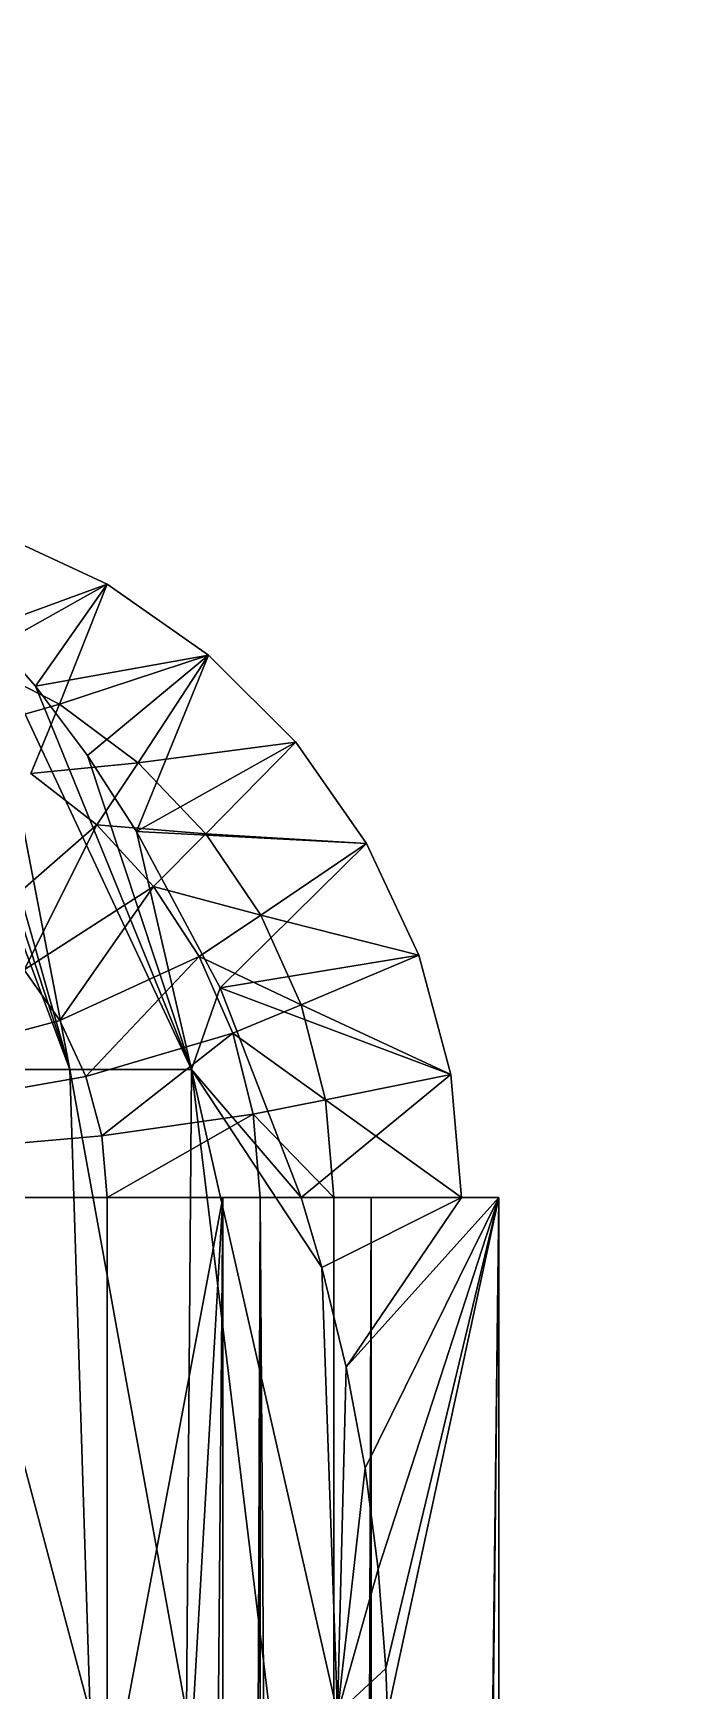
# Model space of a CAD drawing. Header units: inches. Extents: x 0 to 46333, y 12439 to 30520.
# Drawn here: x 17550.4 to 17585.4, y 16757.3 to 16846.5 of the extents above; entities that cross this region are included whole.
import ezdxf

# ---------------------------------------------------------------- set-up
doc = ezdxf.new("R2010")
doc.units = ezdxf.units.IN
doc.header["$MEASUREMENT"] = 0
doc.layers.add('DLX_FL1_LUM', color=7, linetype='Continuous', true_color=0xffd400)
doc.layers.add('DOOR', color=2, linetype='Continuous', lineweight=0)
doc.layers.add('v.p', color=7, linetype='Continuous')

# ---------------------------------------------------------------- blocks, each defined once
blk = doc.blocks.new('first floor civil')
at = {"layer": 'DOOR', "color": 9}
blk.add_arc((599835.371, 123266.195), 900, 270, 0, dxfattribs=at)

msp = doc.modelspace()

# ---------------------------------------------------------------- linework, layer by layer
at = {"layer": 'DLX_FL1_LUM'}
for points in [[(17541.528, 16819.591, 0), (17552.334, 16790.74, 0)], [(17552.334, 16790.74, 0), (17541.528, 16819.591, 0)], [(17554.335, 16816.844, 0), (17548.319, 16819.65, 0)], [(17548.319, 16819.65, 0), (17554.335, 16816.844, 0)], [(17543.194, 16818.499, 0), (17552.334, 16790.74, 0)], [(17552.334, 16790.74, 0), (17543.194, 16818.499, 0)], [(17552.334, 16790.74, 0), (17544.771, 16817.279, 0)], [(17544.771, 16817.279, 0), (17552.334, 16790.74, 0)], [(17554.335, 16816.844, 0), (17547.073, 16812.784, 0)], [(17547.073, 16812.784, 0), (17554.335, 16816.844, 0)], [(17554.335, 16816.844, 0), (17547.761, 16814.451, 0)], [(17547.761, 16814.451, 0), (17554.335, 16816.844, 0)], [(17550.485, 16811.362, 0), (17554.335, 16816.844, 0)], [(17554.335, 16816.844, 0), (17550.485, 16811.362, 0)], [(17554.335, 16816.844, 0), (17551.774, 16810.388, 0)], [(17551.774, 16810.388, 0), (17554.335, 16816.844, 0)], [(17559.775, 16813.036, 0), (17554.335, 16816.844, 0)], [(17554.335, 16816.844, 0), (17559.775, 16813.036, 0)], [(17550.485, 16811.362, 0), (17547.761, 16814.451, 0)], [(17547.761, 16814.451, 0), (17552.334, 16790.74, 0)], [(17552.334, 16790.74, 0), (17547.761, 16814.451, 0)], [(17547.761, 16814.451, 0), (17558.874, 16790.74, 0)], [(17558.874, 16790.74, 0), (17547.761, 16814.451, 0)], [(17547.761, 16814.451, 0), (17550.485, 16811.362, 0)], [(17559.775, 16813.036, 0), (17550.485, 16811.362, 0)], [(17550.485, 16811.362, 0), (17559.775, 16813.036, 0)], [(17559.775, 16813.036, 0), (17551.774, 16810.388, 0)], [(17551.774, 16810.388, 0), (17559.775, 16813.036, 0)], [(17553.273, 16807.633, 0), (17559.775, 16813.036, 0)], [(17559.775, 16813.036, 0), (17553.273, 16807.633, 0)], [(17555.917, 16803.543, 0), (17559.775, 16813.036, 0)], [(17559.775, 16813.036, 0), (17555.917, 16803.543, 0)], [(17559.775, 16813.036, 0), (17556.004, 16807.235, 0)], [(17556.004, 16807.235, 0), (17559.775, 16813.036, 0)], [(17564.47, 16808.342, 0), (17559.775, 16813.036, 0)], [(17559.775, 16813.036, 0), (17564.47, 16808.342, 0)], [(17551.774, 16810.388, 0), (17547.073, 16812.784, 0)], [(17547.073, 16812.784, 0), (17551.774, 16810.388, 0)], [(17553.273, 16807.633, 0), (17550.485, 16811.362, 0)], [(17550.485, 16811.362, 0), (17558.874, 16790.74, 0)], [(17558.874, 16790.74, 0), (17550.485, 16811.362, 0)], [(17550.485, 16811.362, 0), (17553.273, 16807.633, 0)], [(17546.285, 16808.809, 0), (17551.774, 16810.388, 0)], [(17551.774, 16810.388, 0), (17546.285, 16808.809, 0)], [(17551.774, 16810.388, 0), (17550.237, 16806.663, 0)], [(17550.237, 16806.663, 0), (17551.774, 16810.388, 0)], [(17556.004, 16807.235, 0), (17551.774, 16810.388, 0)], [(17551.774, 16810.388, 0), (17556.004, 16807.235, 0)], [(17555.917, 16803.543, 0), (17553.273, 16807.633, 0)], [(17553.273, 16807.633, 0), (17558.874, 16790.74, 0)], [(17558.874, 16790.74, 0), (17553.273, 16807.633, 0)], [(17553.273, 16807.633, 0), (17555.917, 16803.543, 0)], [(17564.47, 16808.342, 0), (17555.917, 16803.543, 0)], [(17555.917, 16803.543, 0), (17564.47, 16808.342, 0)], [(17564.47, 16808.342, 0), (17556.004, 16807.235, 0)], [(17556.004, 16807.235, 0), (17564.47, 16808.342, 0)], [(17564.47, 16808.342, 0), (17559.645, 16803.414, 0)], [(17559.645, 16803.414, 0), (17564.47, 16808.342, 0)], [(17568.278, 16802.903, 0), (17564.47, 16808.342, 0)], [(17564.47, 16808.342, 0), (17568.278, 16802.903, 0)], [(17550.237, 16806.663, 0), (17556.004, 16807.235, 0)], [(17556.004, 16807.235, 0), (17550.237, 16806.663, 0)], [(17550.237, 16806.663, 0), (17553.781, 16803.897, 0)], [(17553.781, 16803.897, 0), (17550.237, 16806.663, 0)], [(17556.004, 16807.235, 0), (17553.781, 16803.897, 0)], [(17553.781, 16803.897, 0), (17556.004, 16807.235, 0)], [(17559.645, 16803.414, 0), (17556.004, 16807.235, 0)], [(17556.004, 16807.235, 0), (17559.645, 16803.414, 0)], [(17553.781, 16803.897, 0), (17547.533, 16798.447, 0)], [(17547.533, 16798.447, 0), (17553.781, 16803.897, 0)], [(17553.781, 16803.897, 0), (17549.881, 16796.1, 0)], [(17549.881, 16796.1, 0), (17553.781, 16803.897, 0)], [(17553.781, 16803.897, 0), (17559.645, 16803.414, 0)], [(17559.645, 16803.414, 0), (17553.781, 16803.897, 0)], [(17553.781, 16803.897, 0), (17556.823, 16800.585, 0)], [(17556.823, 16800.585, 0), (17553.781, 16803.897, 0)], [(17568.278, 16802.903, 0), (17555.917, 16803.543, 0)], [(17555.917, 16803.543, 0), (17568.278, 16802.903, 0)], [(17560.403, 16795.135, 0), (17555.917, 16803.543, 0)], [(17558.874, 16790.74, 0), (17555.917, 16803.543, 0)], [(17555.917, 16803.543, 0), (17560.403, 16795.135, 0)], [(17555.917, 16803.543, 0), (17558.874, 16790.74, 0)], [(17559.645, 16803.414, 0), (17556.823, 16800.585, 0)], [(17556.823, 16800.585, 0), (17559.645, 16803.414, 0)], [(17562.589, 16799.036, 0), (17559.645, 16803.414, 0)], [(17559.645, 16803.414, 0), (17562.589, 16799.036, 0)], [(17568.278, 16802.903, 0), (17559.645, 16803.414, 0)], [(17559.645, 16803.414, 0), (17568.278, 16802.903, 0)], [(17560.403, 16795.135, 0), (17568.278, 16802.903, 0)], [(17568.278, 16802.903, 0), (17560.403, 16795.135, 0)], [(17568.278, 16802.903, 0), (17562.589, 16799.036, 0)], [(17562.589, 16799.036, 0), (17568.278, 16802.903, 0)], [(17571.083, 16796.886, 0), (17568.278, 16802.903, 0)], [(17568.278, 16802.903, 0), (17571.083, 16796.886, 0)], [(17556.823, 16800.585, 0), (17549.881, 16796.1, 0)], [(17549.881, 16796.1, 0), (17556.823, 16800.585, 0)], [(17556.823, 16800.585, 0), (17551.785, 16793.381, 0)], [(17551.785, 16793.381, 0), (17556.823, 16800.585, 0)], [(17556.823, 16800.585, 0), (17562.589, 16799.036, 0)], [(17562.589, 16799.036, 0), (17556.823, 16800.585, 0)], [(17556.823, 16800.585, 0), (17559.279, 16796.818, 0)], [(17559.279, 16796.818, 0), (17556.823, 16800.585, 0)], [(17562.589, 16799.036, 0), (17559.279, 16796.818, 0)], [(17559.279, 16796.818, 0), (17562.589, 16799.036, 0)], [(17564.755, 16794.224, 0), (17562.589, 16799.036, 0)], [(17571.083, 16796.886, 0), (17562.589, 16799.036, 0)], [(17562.589, 16799.036, 0), (17564.755, 16794.224, 0)], [(17562.589, 16799.036, 0), (17571.083, 16796.886, 0)], [(17559.279, 16796.818, 0), (17551.785, 16793.381, 0)], [(17551.785, 16793.381, 0), (17559.279, 16796.818, 0)], [(17559.279, 16796.818, 0), (17553.188, 16790.373, 0)], [(17553.188, 16790.373, 0), (17559.279, 16796.818, 0)], [(17559.279, 16796.818, 0), (17564.755, 16794.224, 0)], [(17564.755, 16794.224, 0), (17559.279, 16796.818, 0)], [(17559.279, 16796.818, 0), (17561.084, 16792.699, 0)], [(17561.084, 16792.699, 0), (17559.279, 16796.818, 0)], [(17571.083, 16796.886, 0), (17560.403, 16795.135, 0)], [(17560.403, 16795.135, 0), (17571.083, 16796.886, 0)], [(17571.083, 16796.886, 0), (17564.755, 16794.224, 0)], [(17564.755, 16794.224, 0), (17571.083, 16796.886, 0)], [(17572.801, 16790.473, 0), (17571.083, 16796.886, 0)], [(17571.083, 16796.886, 0), (17572.801, 16790.473, 0)], [(17549.881, 16796.1, 0), (17551.785, 16793.381, 0)], [(17551.785, 16793.381, 0), (17549.881, 16796.1, 0)], [(17560.403, 16795.135, 0), (17558.874, 16790.74, 0)], [(17558.874, 16790.74, 0), (17560.403, 16795.135, 0)], [(17572.801, 16790.473, 0), (17560.403, 16795.135, 0)], [(17560.403, 16795.135, 0), (17572.801, 16790.473, 0)], [(17564.766, 16783.858, 0), (17560.403, 16795.135, 0)], [(17560.403, 16795.135, 0), (17564.766, 16783.858, 0)], [(17564.755, 16794.224, 0), (17561.084, 16792.699, 0)], [(17561.084, 16792.699, 0), (17564.755, 16794.224, 0)], [(17566.078, 16789.117, 0), (17564.755, 16794.224, 0)], [(17572.801, 16790.473, 0), (17564.755, 16794.224, 0)], [(17564.755, 16794.224, 0), (17566.078, 16789.117, 0)], [(17564.755, 16794.224, 0), (17572.801, 16790.473, 0)], [(17516.249, 16783.858, 0), (17551.785, 16793.381, 0)], [(17551.785, 16793.381, 0), (17516.249, 16783.858, 0)], [(17551.785, 16793.381, 0), (17553.188, 16790.373, 0)], [(17553.188, 16790.373, 0), (17551.785, 16793.381, 0)], [(17561.084, 16792.699, 0), (17553.188, 16790.373, 0)], [(17553.188, 16790.373, 0), (17561.084, 16792.699, 0)], [(17561.084, 16792.699, 0), (17554.047, 16787.166, 0)], [(17554.047, 16787.166, 0), (17561.084, 16792.699, 0)], [(17561.084, 16792.699, 0), (17566.078, 16789.117, 0)], [(17561.084, 16792.699, 0), (17562.185, 16788.341, 0)], [(17566.078, 16789.117, 0), (17561.084, 16792.699, 0)], [(17562.185, 16788.341, 0), (17561.084, 16792.699, 0)], [(17544.224, 16790.74, 0), (17553.424, 16756.118, 0)], [(17552.334, 16790.74, 0), (17544.224, 16790.74, 0)], [(17553.424, 16756.118, 0), (17544.224, 16790.74, 0)], [(17544.224, 16790.74, 0), (17552.334, 16790.74, 0)], [(17553.424, 16756.118, 0), (17552.334, 16790.74, 0)], [(17552.334, 16790.74, 0), (17558.606, 16756.118, 0)], [(17558.874, 16790.74, 0), (17552.334, 16790.74, 0)], [(17552.334, 16790.74, 0), (17553.424, 16756.118, 0)], [(17558.606, 16756.118, 0), (17552.334, 16790.74, 0)], [(17552.334, 16790.74, 0), (17558.874, 16790.74, 0)], [(17558.606, 16756.118, 0), (17558.874, 16790.74, 0)], [(17558.874, 16790.74, 0), (17558.606, 16756.118, 0)], [(17566.72, 16756.118, 0), (17558.874, 16790.74, 0)], [(17558.874, 16790.74, 0), (17565.873, 16780.097, 0)], [(17558.874, 16790.74, 0), (17563.084, 16756.118, 0)], [(17558.874, 16790.74, 0), (17566.72, 16756.118, 0)], [(17563.084, 16756.118, 0), (17558.874, 16790.74, 0)], [(17564.766, 16783.858, 0), (17558.874, 16790.74, 0)], [(17565.873, 16780.097, 0), (17558.874, 16790.74, 0)], [(17558.874, 16790.74, 0), (17564.766, 16783.858, 0)], [(17516.249, 16783.858, 0), (17553.188, 16790.373, 0)], [(17553.188, 16790.373, 0), (17516.249, 16783.858, 0)], [(17553.188, 16790.373, 0), (17554.047, 16787.166, 0)], [(17554.047, 16787.166, 0), (17553.188, 16790.373, 0)], [(17564.766, 16783.858, 0), (17572.801, 16790.473, 0)], [(17572.801, 16790.473, 0), (17564.766, 16783.858, 0)], [(17572.801, 16790.473, 0), (17566.078, 16789.117, 0)], [(17566.078, 16789.117, 0), (17572.801, 16790.473, 0)], [(17573.381, 16783.858, 0), (17572.801, 16790.473, 0)], [(17572.801, 16790.473, 0), (17573.381, 16783.858, 0)], [(17566.078, 16789.117, 0), (17562.185, 16788.341, 0)], [(17562.185, 16788.341, 0), (17566.078, 16789.117, 0)], [(17566.525, 16783.858, 0), (17566.078, 16789.117, 0)], [(17566.078, 16789.117, 0), (17566.525, 16783.858, 0)], [(17573.381, 16783.858, 0), (17566.078, 16789.117, 0)], [(17566.078, 16789.117, 0), (17573.381, 16783.858, 0)], [(17562.185, 16788.341, 0), (17554.047, 16787.166, 0)], [(17554.047, 16787.166, 0), (17562.185, 16788.341, 0)], [(17562.185, 16788.341, 0), (17554.335, 16783.858, 0)], [(17554.335, 16783.858, 0), (17562.185, 16788.341, 0)], [(17562.185, 16788.341, 0), (17566.525, 16783.858, 0)], [(17566.525, 16783.858, 0), (17562.185, 16788.341, 0)], [(17562.185, 16788.341, 0), (17562.556, 16783.858, 0)], [(17562.556, 16783.858, 0), (17562.185, 16788.341, 0)], [(17516.249, 16783.858, 0), (17554.047, 16787.166, 0)], [(17554.047, 16787.166, 0), (17516.249, 16783.858, 0)], [(17554.047, 16787.166, 0), (17554.335, 16783.858, 0)], [(17554.335, 16783.858, 0), (17554.047, 16787.166, 0)], [(17554.335, 16783.858, 0), (17516.249, 16783.858, 0)], [(17516.249, 16783.858, 0), (17554.335, 16783.858, 0)], [(17560.553, 16783.858, 0), (17554.335, 16750.781, 0)], [(17554.335, 16750.781, 0), (17560.553, 16783.858, 0)], [(17560.553, 16783.858, 0), (17554.335, 16783.858, 0)], [(17554.335, 16783.858, 0), (17554.335, 16750.781, 0)], [(17562.556, 16783.858, 0), (17554.335, 16783.858, 0)], [(17554.335, 16783.858, 0), (17560.553, 16783.858, 0)], [(17554.335, 16783.858, 0), (17562.556, 16783.858, 0)], [(17554.335, 16750.781, 0), (17554.335, 16783.858, 0)], [(17556.394, 16711.691, 0), (17560.553, 16783.858, 0)], [(17560.553, 16783.858, 0), (17556.394, 16306.75, 0)], [(17556.394, 16306.75, 0), (17560.553, 16783.858, 0)], [(17560.553, 16783.858, 0), (17556.394, 16711.691, 0)], [(17560.553, 16204.513, 0), (17560.553, 16783.858, 0)], [(17560.553, 16783.858, 0), (17562.556, 16783.858, 0)], [(17560.553, 16204.513, 0), (17562.556, 16783.858, 0)], [(17562.556, 16783.858, 0), (17560.553, 16783.858, 0)], [(17560.553, 16783.858, 0), (17560.553, 16204.513, 0)], [(17562.556, 16783.858, 0), (17560.553, 16204.513, 0)], [(17562.556, 16783.858, 0), (17566.525, 16204.513, 0)], [(17566.525, 16783.858, 0), (17562.556, 16783.858, 0)], [(17562.556, 16783.858, 0), (17566.525, 16783.858, 0)], [(17562.556, 16204.513, 0), (17562.556, 16783.858, 0)], [(17566.525, 16204.513, 0), (17562.556, 16783.858, 0)], [(17562.556, 16783.858, 0), (17562.556, 16204.513, 0)], [(17573.381, 16783.858, 0), (17564.766, 16783.858, 0)], [(17565.873, 16780.097, 0), (17564.766, 16783.858, 0)], [(17564.766, 16783.858, 0), (17573.381, 16783.858, 0)], [(17564.766, 16783.858, 0), (17565.873, 16780.097, 0)], [(17573.381, 16783.858, 0), (17565.873, 16780.097, 0)], [(17565.873, 16780.097, 0), (17573.381, 16783.858, 0)], [(17573.381, 16783.858, 0), (17566.525, 16783.858, 0)], [(17566.525, 16783.858, 0), (17568.529, 16783.858, 0)], [(17568.529, 16783.858, 0), (17566.525, 16204.513, 0)], [(17566.525, 16783.858, 0), (17566.525, 16204.513, 0)], [(17566.525, 16204.513, 0), (17568.529, 16783.858, 0)], [(17568.529, 16783.858, 0), (17566.525, 16783.858, 0)], [(17566.525, 16204.513, 0), (17566.525, 16783.858, 0)], [(17566.525, 16783.858, 0), (17573.381, 16783.858, 0)], [(17567.181, 16774.729, 0), (17573.381, 16783.858, 0)], [(17575.386, 16783.858, 0), (17567.181, 16774.729, 0)], [(17567.181, 16774.729, 0), (17575.386, 16783.858, 0)], [(17573.381, 16783.858, 0), (17567.181, 16774.729, 0)], [(17568.192, 16769.294, 0), (17575.386, 16783.858, 0)], [(17575.386, 16783.858, 0), (17568.192, 16769.294, 0)], [(17575.386, 16783.858, 0), (17568.529, 16204.513, 0)], [(17568.529, 16783.858, 0), (17568.529, 16204.513, 0)], [(17568.529, 16204.513, 0), (17575.386, 16783.858, 0)], [(17575.386, 16783.858, 0), (17568.529, 16783.858, 0)], [(17568.529, 16783.858, 0), (17573.381, 16783.858, 0)], [(17573.381, 16783.858, 0), (17568.529, 16783.858, 0)], [(17568.529, 16783.858, 0), (17575.386, 16783.858, 0)], [(17568.529, 16204.513, 0), (17568.529, 16783.858, 0)], [(17568.901, 16763.867, 0), (17575.386, 16783.858, 0)], [(17575.386, 16783.858, 0), (17568.901, 16763.867, 0)], [(17569.312, 16758.519, 0), (17575.386, 16783.858, 0)], [(17575.386, 16783.858, 0), (17569.312, 16758.519, 0)], [(17569.406, 16232.253, 0), (17575.386, 16783.858, 0)], [(17575.386, 16783.858, 0), (17569.406, 16756.118, 0)], [(17569.406, 16756.118, 0), (17575.386, 16783.858, 0)], [(17575.386, 16783.858, 0), (17569.406, 16232.253, 0)], [(17575.386, 16783.858, 0), (17573.381, 16783.858, 0)], [(17573.381, 16783.858, 0), (17575.386, 16783.858, 0)], [(17575.386, 16204.513, 0), (17575.386, 16783.858, 0)], [(17575.386, 16783.858, 0), (17575.386, 16204.513, 0)], [(17567.181, 16774.729, 0), (17565.873, 16780.097, 0)], [(17565.873, 16780.097, 0), (17566.72, 16756.118, 0)], [(17566.72, 16756.118, 0), (17565.873, 16780.097, 0)], [(17565.873, 16780.097, 0), (17567.181, 16774.729, 0)], [(17567.181, 16774.729, 0), (17566.72, 16756.118, 0)], [(17566.72, 16756.118, 0), (17567.181, 16774.729, 0)], [(17568.192, 16769.294, 0), (17567.181, 16774.729, 0)], [(17567.181, 16774.729, 0), (17568.192, 16769.294, 0)], [(17568.192, 16769.294, 0), (17566.72, 16756.118, 0)], [(17566.72, 16756.118, 0), (17568.192, 16769.294, 0)], [(17568.901, 16763.867, 0), (17568.192, 16769.294, 0)], [(17568.192, 16769.294, 0), (17568.901, 16763.867, 0)], [(17568.901, 16763.867, 0), (17566.72, 16756.118, 0)], [(17566.72, 16756.118, 0), (17568.901, 16763.867, 0)], [(17569.312, 16758.519, 0), (17568.901, 16763.867, 0)], [(17568.901, 16763.867, 0), (17569.312, 16758.519, 0)], [(17566.72, 16756.118, 0), (17569.312, 16758.519, 0)], [(17569.312, 16758.519, 0), (17566.72, 16756.118, 0)], [(17569.406, 16756.118, 0), (17569.312, 16758.519, 0)], [(17569.312, 16758.519, 0), (17569.406, 16756.118, 0)]]:
    msp.add_polyline3d(points, dxfattribs=at)

# ---------------------------------------------------------------- block references
at = {"layer": 'v.p', "color": 1, "linetype": 'Continuous'}
msp.add_blockref('first floor civil', (-582715.148, -105895.118), dxfattribs=at)

doc.saveas('drawing.dxf')
